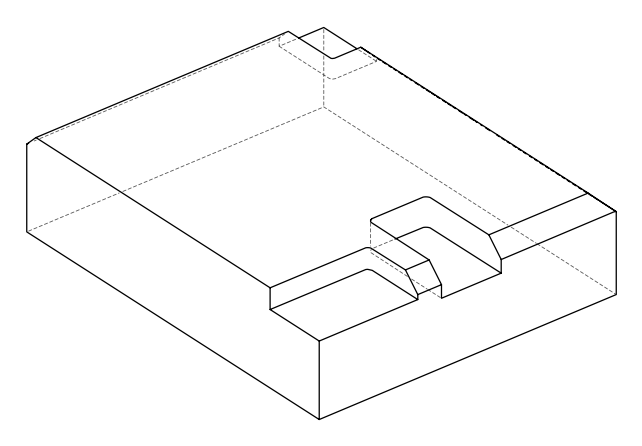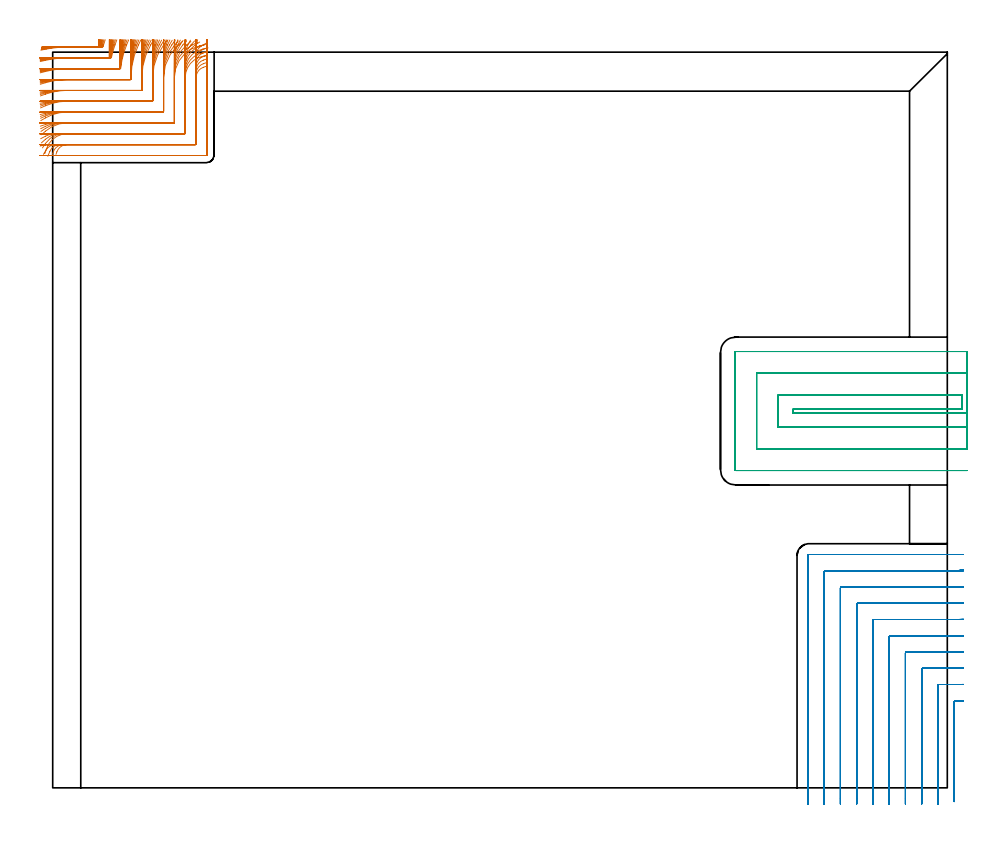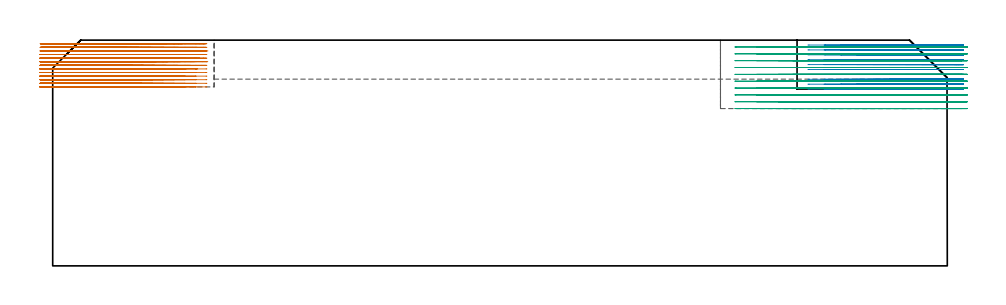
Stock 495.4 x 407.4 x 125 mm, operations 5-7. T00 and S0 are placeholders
(PLAN: 7 operations, 3 tool changes, 140.9 min)
(1 AREA_MILL | FG_CHAMFER_SURFACE | UGT0205_001 | 2.36 min | 10584 mm3)
(2 AREA_MILL_1 | FG_CHAMFER_SURFACE_1 | UGT0205_001 | 16.87 min | 42464 mm3)
(3 AREA_MILL_2 | FG_CHAMFER_SURFACE_2 | UGT0205_001 | 25.7 min | 96458 mm3)
(4 AREA_MILL_3 | FG_CHAMFER_SURFACE_3 | UGT0205_001 | 9.68 min | 33121 mm3)
(5 MILL_CORNER_NOTCH_RECTANGULAR | CORNER_NOTCH_RECTANGULAR | NXT0201_009 | Follow Part, ap 2, ae 75% | 30.74 min | 138854 mm3)
(6 MILL_CORNER_NOTCH_RECTANGULAR_1 | CORNER_NOTCH_RECTANGULAR_1 | NXT0201_011 | Follow Part, ap 3, ae 75% | 31.38 min | 302875 mm3)
(7 MILL_SLOT | SLOT_PARTIAL_RECTANGULAR | NXT0201_012 | Follow Part, ap 4, ae 75% | 24.19 min | 385244 mm3)
(TOOL UGT0205_001 | Chamfer Mill 20 x 3 x 45 deg. | D20 FL50 Z2)
(TOOL NXT0201_009 | ENDMILL 8mm [2P460-0800-NA 1630] | D8 FL26 Z6)
(TOOL NXT0201_011 | ENDMILL 12mm [2P460-1200-NA 1630] | D12 FL38 Z6)
(TOOL NXT0201_012 | ENDMILL 16mm [2P460-1600-NA 1630] | D16 FL38 Z6)
(OP 5 MILL_CORNER_NOTCH_RECTANGULAR)
G17 G21 G94 G90
T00 M6
G54
G17 G0 G90 X-6.579 Y408.487 S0 M3
G43 Z135. H1
Z123.008
G94 G1 X-3.636 Y409.067 F250.
G2 X7.968 Y410.2 R60. F500.
G1 X27.523
G3 X27.9 Y410.481 R0.4
G2 X28.182 Y411.4 R60.
G1 X29.085 Y414.261 F250.
G0 Z135.
X-6.925 Y402.192
Z123.008
G1 X-4. Y402.857
G2 X7.968 Y404.2 R54. F500.
G1 X32.182
G3 X32.568 Y404.513 R0.4
G2 X34.509 Y411.4 R54.
G1 X35.512 Y414.227 F250.
G0 Z135.
X-6.905 Y395.936
Z123.008
G1 X-4. Y396.684
G2 X7.968 Y398.2 R48. F500.
G1 X37.291
G3 X37.684 Y398.552 R0.4
G2 X40.926 Y411.4 R48.
G1 X42.055 Y414.18 F250.
G0 Z135.
X-6.876 Y389.604
Z123.008
G1 X-4. Y390.459
G2 X7.968 Y392.2 R42. F500.
G1 X43.004
G3 X43.4 Y392.596 R0.4
G1 Y393.342
G2 X47.48 Y411.4 R42.
G1 X48.77 Y414.109 F250.
G0 Z135.
X-6.829 Y383.155
Z123.008
G1 X-4. Y384.152
G2 X7.968 Y386.2 R36. F500.
G1 X49.004
G3 X49.4 Y386.596 R0.4
G1 Y393.342
G2 X54.257 Y411.4 R36.
G1 X55.762 Y413.995 F250.
G0 Z135.
X-6.751 Y376.513
Z123.008
G1 X-4. Y377.709
G2 X7.968 Y380.2 R30. F500.
G1 X55.004
G3 X55.4 Y380.596 R0.4
G1 Y393.342
G2 X61.444 Y411.4 R30.
G1 X63.25 Y413.796 F250.
G0 Z135.
X-6.6 Y369.507
Z123.008
G1 X-4. Y371.003
G2 X7.968 Y374.2 R24. F500.
G1 X61.004
G3 X61.4 Y374.596 R0.4
G1 Y393.342
G2 X69.592 Y411.4 R24.
G1 X71.849 Y413.376 F250.
G0 Z135.
X-6.241 Y361.65
Z123.008
G1 X-4. Y363.645
G2 X7.968 Y368.2 R18. F500.
G1 X67.004
G3 X67.4 Y368.596 R0.4
G1 Y393.342
G2 X81.366 Y410.884 R18.
G1 X84.289 Y411.556 F250.
G0 Z135.
X-4.358 Y351.236
Z123.008
G1 X-3.389 Y354.075
G2 X7.968 Y362.2 R12. F500.
G1 X73.003
G3 X73.4 Y362.597 R0.4
G1 Y393.342
G2 X83.4 Y405.174 R12.
G1 X84.879 Y405.424 F250.
G0 Z135.
X1.811 Y350.786
Z123.008
G1 X2.311 Y352.2
G2 X7.968 Y356.2 R6. F500.
G1 X79.003
G3 X79.4 Y356.597 R0.4
G1 Y393.342
G2 X83.4 Y398.999 R6.
G1 X84.814 Y399.499 F250.
G0 Z135.
X4.968 Y350.2
Z123.008
G1 X7.968
X85.003 F500.
G3 X85.4 Y350.597 R0.4
G1 Y393.342
Y396.342 F250.
G0 Z135.
X-6.393 Y408.988
Z121.015
G1 X-3.43 Y409.458
G2 X5.975 Y410.2 R60. F500.
G1 X26.966
G3 X27.347 Y410.494 R0.4
G2 X27.591 Y411.4 R60.
G1 X28.394 Y414.29 F250.
G0 Z135.
X-6.948 Y402.717
Z121.015
G1 X-4. Y403.271
G2 X5.975 Y404.2 R54. F500.
G1 X31.799
G3 X32.188 Y404.527 R0.4
G2 X33.845 Y411.4 R54.
G1 X34.738 Y414.264 F250.
G0 Z135.
X-6.935 Y396.529
Z121.015
G1 X-4. Y397.152
G2 X5.975 Y398.2 R48. F500.
G1 X37.115
G3 X37.509 Y398.569 R0.4
G2 X40.169 Y411.4 R48.
G1 X41.173 Y414.227 F250.
G0 Z135.
X-6.914 Y390.286
Z121.015
G1 X-4. Y390.998
G2 X5.975 Y392.2 R42. F500.
G1 X43.004
G3 X43.4 Y392.596 R0.4
G1 Y395.334
G2 X46.594 Y411.4 R42.
G1 X47.742 Y414.172 F250.
G0 Z135.
X-6.883 Y383.959
Z121.015
G1 X-4. Y384.79
G2 X5.975 Y386.2 R36. F500.
G1 X49.004
G3 X49.4 Y386.596 R0.4
G1 Y395.334
G2 X53.184 Y411.4 R36.
G1 X54.523 Y414.085 F250.
G0 Z135.
X-6.829 Y377.496
Z121.015
G1 X-4. Y378.493
G2 X5.975 Y380.2 R30. F500.
G1 X55.004
G3 X55.4 Y380.596 R0.4
G1 Y395.334
G2 X60.065 Y411.4 R30.
G1 X61.671 Y413.934 F250.
G0 Z135.
X-6.729 Y370.782
Z121.015
G1 X-4. Y372.029
G2 X5.975 Y374.2 R24. F500.
G1 X61.004
G3 X61.4 Y374.596 R0.4
G1 Y395.334
G2 X67.571 Y411.4 R24.
G1 X69.579 Y413.629 F250.
G0 Z135.
X-6.497 Y363.521
Z121.015
G1 X-4. Y365.183
G2 X5.975 Y368.2 R18. F500.
G1 X67.004
G3 X67.4 Y368.596 R0.4
G1 Y395.334
G2 X77.283 Y411.4 R18.
G1 X79.961 Y412.753 F250.
G0 Z135.
X-5.668 Y354.377
Z121.015
G1 X-4. Y356.871
G2 X5.975 Y362.2 R12. F500.
G1 X73.003
G3 X73.4 Y362.597 R0.4
G1 Y395.334
G2 X83.4 Y407.166 R12.
G1 X84.879 Y407.416 F250.
G0 Z135.
X-0.182 Y350.785
Z121.015
G1 X0.318 Y352.2
G2 X5.975 Y356.2 R6. F500.
G1 X79.003
G3 X79.4 Y356.597 R0.4
G1 Y395.334
G2 X83.4 Y400.991 R6.
G1 X84.814 Y401.491 F250.
G0 Z135.
X2.975 Y350.2
Z121.015
G1 X5.975
X85.003 F500.
G3 X85.4 Y350.597 R0.4
G1 Y395.334
Y398.334 F250.
G0 Z135.
X-6.204 Y409.405
Z119.023
G1 X-3.226 Y409.766
G2 X3.982 Y410.2 R60. F500.
G1 X26.481
G3 X26.866 Y410.507 R0.4
G2 X27.074 Y411.4 R60.
G1 X27.778 Y414.316 F250.
G0 Z135.
X-6.967 Y403.163
Z119.023
G1 X-4. Y403.607
G2 X3.982 Y404.2 R54. F500.
G1 X31.493
G3 X31.884 Y404.542 R0.4
G2 X33.266 Y411.4 R54.
G1 X34.048 Y414.296 F250.
G0 Z135.
X-6.958 Y397.033
Z119.023
G1 X-4. Y397.532
G2 X3.982 Y398.2 R48. F500.
G1 X37.021
G3 X37.417 Y398.585 R0.4
G2 X39.51 Y411.4 R48.
G1 X40.389 Y414.268 F250.
G0 Z135.
X-6.945 Y390.864
Z119.023
G1 X-4. Y391.435
G2 X3.982 Y392.2 R42. F500.
G1 X43.004
G3 X43.4 Y392.596 R0.4
G1 Y397.326
G2 X45.828 Y411.4 R42.
G1 X46.833 Y414.227 F250.
G0 Z135.
X-6.925 Y384.639
Z119.023
G1 X-4. Y385.304
G2 X3.982 Y386.2 R36. F500.
G1 X49.004
G3 X49.4 Y386.596 R0.4
G1 Y397.326
G2 X52.265 Y411.4 R36.
G1 X53.438 Y414.161 F250.
G0 Z135.
X-6.892 Y378.321
Z119.023
G1 X-4. Y379.119
G2 X3.982 Y380.2 R30. F500.
G1 X55.004
G3 X55.4 Y380.596 R0.4
G1 Y397.326
G2 X58.906 Y411.4 R30.
G1 X60.313 Y414.049 F250.
G0 Z135.
X-6.829 Y371.836
Z119.023
G1 X-4. Y372.834
G2 X3.982 Y374.2 R24. F500.
G1 X61.004
G3 X61.4 Y374.596 R0.4
G1 Y397.326
G2 X65.96 Y411.4 R24.
G1 X67.719 Y413.83 F250.
G0 Z135.
X-6.689 Y365.003
Z119.023
G1 X-4. Y366.334
G2 X3.982 Y368.2 R18. F500.
G1 X67.004
G3 X67.4 Y368.596 R0.4
G1 Y397.326
G2 X74.178 Y411.4 R18.
G1 X76.524 Y413.27 F250.
G0 Z135.
X-6.24 Y357.165
Z119.023
G1 X-4. Y359.161
G2 X3.982 Y362.2 R12. F500.
G1 X73.003
G3 X73.4 Y362.597 R0.4
G1 Y397.326
G2 X83.025 Y409.089 R12.
G1 X85.965 Y409.683 F250.
G0 Z135.
X-2.711 Y349.748
Z119.023
G1 X-1.553 Y352.516
G2 X3.982 Y356.2 R6. F500.
G1 X79.003
G3 X79.4 Y356.597 R0.4
G1 Y397.326
G2 X83.4 Y402.983 R6.
G1 X84.814 Y403.483 F250.
G0 Z135.
X0.982 Y350.2
Z119.023
G1 X3.982
X85.003 F500.
G3 X85.4 Y350.597 R0.4
G1 Y397.326
Y400.326 F250.
G0 Z135.
X-6.007 Y409.801
Z117.031
G1 X-3.015 Y410.028
G2 X1.521 Y410.2 R60. F500.
G1 X26.068
G3 X26.455 Y410.521 R0.4
G2 X26.629 Y411.4 R60.
G1 X27.233 Y414.339 F250.
G0 Z135.
X-6.984 Y403.61
Z117.031
G1 X-4. Y403.917
G2 X1.521 Y404.2 R54. F500.
G1 X31.262
G3 X31.655 Y404.557 R0.4
G2 X32.769 Y411.4 R54.
G1 X33.44 Y414.324 F250.
G0 Z135.
X-6.98 Y397.536
Z117.031
G1 X-4. Y397.881
G2 X1.521 Y398.2 R48. F500.
G1 X37.004
G3 X37.4 Y398.596 R0.4
G1 Y399.319
G2 X38.945 Y411.4 R48.
G1 X39.7 Y414.303 F250.
G0 Z135.
X-6.974 Y391.441
Z117.031
G1 X-4. Y391.836
G2 X1.521 Y392.2 R42. F500.
G1 X43.004
G3 X43.4 Y392.596 R0.4
G1 Y399.319
G2 X45.175 Y411.4 R42.
G1 X46.038 Y414.273 F250.
G0 Z135.
X-6.965 Y385.314
Z117.031
G1 X-4. Y385.774
G2 X1.521 Y386.2 R36. F500.
G1 X49.004
G3 X49.4 Y386.596 R0.4
G1 Y399.319
G2 X51.488 Y411.4 R36.
G1 X52.495 Y414.226 F250.
G0 Z135.
X-6.949 Y379.136
Z117.031
G1 X-4. Y379.688
G2 X1.521 Y380.2 R30. F500.
G1 X55.004
G3 X55.4 Y380.596 R0.4
G1 Y399.319
G2 X57.94 Y411.4 R30.
G1 X59.148 Y414.146 F250.
G0 Z135.
X-6.92 Y372.866
Z117.031
G1 X-4. Y373.556
G2 X1.521 Y374.2 R24. F500.
G1 X61.004
G3 X61.4 Y374.596 R0.4
G1 Y399.319
G2 X64.663 Y411.4 R24.
G1 X66.173 Y413.992 F250.
G0 Z135.
X-6.855 Y366.412
Z117.031
G1 X-4. Y367.332
G2 X1.521 Y368.2 R18. F500.
G1 X67.004
G3 X67.4 Y368.596 R0.4
G1 Y399.319
G2 X72.057 Y411.4 R18.
G1 X74.07 Y413.624 F250.
G0 Z135.
X-6.664 Y359.474
Z117.031
G1 X-4. Y360.855
G2 X1.521 Y362.2 R12. F500.
G1 X73.003
G3 X73.4 Y362.597 R0.4
G1 Y399.319
G2 X81.638 Y410.714 R12.
G1 X84.487 Y411.654 F250.
G0 Z135.
X-5.16 Y350.802
Z117.031
G1 X-3.583 Y353.354
G2 X1.521 Y356.2 R6. F500.
G1 X79.003
G3 X79.4 Y356.597 R0.4
G1 Y399.319
G2 X83.4 Y404.975 R6.
G1 X84.814 Y405.475 F250.
G0 Z135.
X-1.479 Y350.2
Z117.031
G1 X1.521
X85.003 F500.
G3 X85.4 Y350.597 R0.4
G1 Y399.319
Y402.319 F250.
G0 Z135.
X-5.857 Y410.194
Z115.038
G1 X-2.857 Y410.2
X-2.74 F500.
X25.723
G3 X26.113 Y410.534 R0.4
G2 X26.254 Y411.4 R60.
G1 X26.759 Y414.357 F250.
G0 Z135.
X-6.999 Y404.115
Z115.038
G1 X-4. Y404.185
G2 X-2.74 Y404.2 R54. F500.
G1 X31.104
G3 X31.499 Y404.571 R0.4
G2 X32.351 Y411.4 R54.
G1 X32.911 Y414.347 F250.
G0 Z135.
X-6.999 Y398.105
Z115.038
G1 X-4. Y398.183
G2 X-2.74 Y398.2 R48. F500.
G1 X37.004
G3 X37.4 Y398.596 R0.4
G1 Y401.311
G2 X38.472 Y411.4 R48.
G1 X39.103 Y414.333 F250.
G0 Z135.
X-6.999 Y392.091
Z115.038
G1 X-4. Y392.181
G2 X-2.74 Y392.2 R42. F500.
G1 X43.004
G3 X43.4 Y392.596 R0.4
G1 Y401.311
G2 X44.63 Y411.4 R42.
G1 X45.35 Y414.312 F250.
G0 Z135.
X-6.998 Y386.073
Z115.038
G1 X-4. Y386.178
G2 X-2.74 Y386.2 R36. F500.
G1 X49.004
G3 X49.4 Y386.596 R0.4
G1 Y401.311
G2 X50.843 Y411.4 R36.
G1 X51.683 Y414.28 F250.
G0 Z135.
X-6.997 Y380.048
Z115.038
G1 X-4. Y380.174
G2 X-2.74 Y380.2 R30. F500.
G1 X55.004
G3 X55.4 Y380.596 R0.4
G1 Y401.311
G2 X57.147 Y411.4 R30.
G1 X58.156 Y414.225 F250.
G0 Z135.
X-6.996 Y374.009
Z115.038
G1 X-4. Y374.167
G2 X-2.74 Y374.2 R24. F500.
G1 X61.004
G3 X61.4 Y374.596 R0.4
G1 Y401.311
G2 X63.624 Y411.4 R24.
G1 X64.885 Y414.122 F250.
G0 Z135.
X-6.993 Y367.946
Z115.038
G1 X-4. Y368.156
G2 X-2.74 Y368.2 R18. F500.
G1 X67.004
G3 X67.4 Y368.596 R0.4
G1 Y401.311
G2 X70.493 Y411.4 R18.
G1 X72.175 Y413.884 F250.
G0 Z135.
X-6.983 Y361.819
Z115.038
G1 X-4. Y362.134
G2 X-2.74 Y362.2 R12. F500.
G1 X73.003
G3 X73.4 Y362.597 R0.4
G1 Y401.311
G2 X78.903 Y411.4 R12.
G1 X81.426 Y413.024 F250.
G0 Z135.
X-6.933 Y355.436
Z115.038
G1 X-4. Y356.066
G2 X-2.74 Y356.2 R6. F500.
G1 X79.003
G3 X79.4 Y356.597 R0.4
G1 Y401.311
G2 X83.399 Y406.967 R6.
G1 X84.813 Y407.468 F250.
G0 Z135.
X-5.74 Y350.2
Z115.038
G1 X-2.74
X85.003 F500.
G3 X85.4 Y350.597 R0.4
G1 Y401.311
Y404.311 F250.
G0 Z135.
X-5.857 Y410.2
Z113.046
G1 X-2.857
X25.447 F500.
G3 X25.839 Y410.547 R0.4
G2 X25.949 Y411.4 R60.
G1 X26.354 Y414.373 F250.
G0 Z135.
X-7. Y404.195
Z113.046
G1 X-4. Y404.2
X-3.914 F500.
X31.02
G3 X31.415 Y404.586 R0.4
G2 X32.01 Y411.4 R54.
G1 X32.46 Y414.366 F250.
G0 Z135.
X-7. Y398.195
Z113.046
G1 X-4. Y398.2
X-3.914 F500.
X37.004
G3 X37.4 Y398.596 R0.4
G1 Y403.304
G2 X38.088 Y411.4 R48.
G1 X38.594 Y414.357 F250.
G0 Z135.
X-7. Y392.194
Z113.046
G1 X-4. Y392.2
X-3.914 F500.
X43.004
G3 X43.4 Y392.596 R0.4
G1 Y403.304
G2 X44.188 Y411.4 R42.
G1 X44.766 Y414.344 F250.
G0 Z135.
X-7. Y386.193
Z113.046
G1 X-4. Y386.2
X-3.914 F500.
X49.004
G3 X49.4 Y386.596 R0.4
G1 Y403.304
G2 X50.322 Y411.4 R36.
G1 X50.997 Y414.323 F250.
G0 Z135.
X-7. Y380.191
Z113.046
G1 X-4. Y380.2
X-3.914 F500.
X55.004
G3 X55.4 Y380.596 R0.4
G1 Y403.304
G2 X56.513 Y411.4 R30.
G1 X57.323 Y414.289 F250.
G0 Z135.
X-7. Y374.189
Z113.046
G1 X-4. Y374.2
X-3.914 F500.
X61.004
G3 X61.4 Y374.596 R0.4
G1 Y403.304
G2 X62.807 Y411.4 R24.
G1 X63.819 Y414.224 F250.
G0 Z135.
X-7. Y368.185
Z113.046
G1 X-4. Y368.2
X-3.914 F500.
X67.004
G3 X67.4 Y368.596 R0.4
G1 Y403.304
G2 X69.324 Y411.4 R18.
G1 X70.673 Y414.079 F250.
G0 Z135.
X-7. Y362.178
Z113.046
G1 X-4. Y362.2
X-3.914 F500.
X73.003
G3 X73.4 Y362.597 R0.4
G1 Y403.304
G2 X76.543 Y411.4 R12.
G1 X78.567 Y413.614 F250.
G0 Z135.
X-7. Y356.156
Z113.046
G1 X-4. Y356.199
X-3.914 Y356.2 F500.
X79.003
G3 X79.4 Y356.597 R0.4
G1 Y403.304
G2 X83.123 Y408.855 R6.
G1 X85.898 Y409.993 F250.
G0 Z135.
X-6.914 Y350.2
Z113.046
G1 X-3.914
X85.003 F500.
G3 X85.4 Y350.597 R0.4
G1 Y403.304
Y406.304 F250.
G0 Z135.
X-5.857 Y410.2
Z111.054
G1 X-2.857
X25.206 F500.
G3 X25.6 Y410.563 R0.4
G2 X25.674 Y411.4 R60.
G1 X25.961 Y414.386 F250.
G0 Z135.
X-7. Y404.2
Z111.054
G1 X-4.
X31.005 F500.
G3 X31.4 Y404.595 R0.4
G1 Y405.67
G2 X31.705 Y411.4 R54.
G1 X32.023 Y414.383 F250.
G0 Z135.
X-7. Y398.2
Z111.054
G1 X-4.
X37.004 F500.
G3 X37.4 Y398.596 R0.4
G1 Y405.67
G2 X37.743 Y411.4 R48.
G1 X38.101 Y414.379 F250.
G0 Z135.
X-7. Y392.2
Z111.054
G1 X-4.
X43.004 F500.
G3 X43.4 Y392.596 R0.4
G1 Y405.67
G2 X43.793 Y411.4 R42.
G1 X44.202 Y414.372 F250.
G0 Z135.
X-7. Y386.2
Z111.054
G1 X-4.
X49.004 F500.
G3 X49.4 Y386.596 R0.4
G1 Y405.67
G2 X49.859 Y411.4 R36.
G1 X50.337 Y414.362 F250.
G0 Z135.
X-7. Y380.2
Z111.054
G1 X-4.
X55.004 F500.
G3 X55.4 Y380.596 R0.4
G1 Y405.67
G2 X55.952 Y411.4 R30.
G1 X56.525 Y414.345 F250.
G0 Z135.
X-7. Y374.2
Z111.054
G1 X-4.
X61.004 F500.
G3 X61.4 Y374.596 R0.4
G1 Y405.67
G2 X62.094 Y411.4 R24.
G1 X62.81 Y414.313 F250.
G0 Z135.
X-7. Y368.2
Z111.054
G1 X-4.
X67.004 F500.
G3 X67.4 Y368.596 R0.4
G1 Y405.67
G2 X68.337 Y411.4 R18.
G1 X69.292 Y414.244 F250.
G0 Z135.
X-7. Y362.2
Z111.054
G1 X-4.
X73.003 F500.
G3 X73.4 Y362.597 R0.4
G1 Y405.67
G2 X74.857 Y411.4 R12.
G1 X76.289 Y414.036 F250.
G0 Z135.
X-7. Y356.2
Z111.054
G1 X-4.
X79.003 F500.
G3 X79.4 Y356.597 R0.4
G1 Y405.67
G2 X82.369 Y410.848 R6.
G1 X84.958 Y412.363 F250.
G0 Z135.
X-7. Y350.2
Z111.054
G1 X-4.
X85.003 F500.
G3 X85.4 Y350.597 R0.4
G1 Y405.67
Y408.67 F250.
G0 Z135.
X-5.857 Y410.2
Z109.062
G1 X-2.857
X25.008 F500.
G3 X25.403 Y410.591 R0.4
G2 X25.416 Y411.4 R60.
G1 X25.487 Y414.399 F250.
G0 Z135.
X-7. Y404.2
Z109.062
G1 X-4.
X31.005 F500.
G3 X31.4 Y404.595 R0.4
G1 Y409.994
G2 X31.418 Y411.4 R54.
G1 X31.496 Y414.399 F250.
G0 Z135.
X-7. Y398.2
Z109.062
G1 X-4.
X37.004 F500.
G3 X37.4 Y398.596 R0.4
G1 Y409.994
G2 X37.421 Y411.4 R48.
G1 X37.509 Y414.399 F250.
G0 Z135.
X-7. Y392.2
Z109.062
G1 X-4.
X43.004 F500.
G3 X43.4 Y392.596 R0.4
G1 Y409.994
G2 X43.424 Y411.4 R42.
G1 X43.524 Y414.398 F250.
G0 Z135.
X-7. Y386.2
Z109.062
G1 X-4.
X49.004 F500.
G3 X49.4 Y386.596 R0.4
G1 Y409.994
G2 X49.427 Y411.4 R36.
G1 X49.545 Y414.398 F250.
G0 Z135.
X-7. Y380.2
Z109.062
G1 X-4.
X55.004 F500.
G3 X55.4 Y380.596 R0.4
G1 Y409.994
G2 X55.433 Y411.4 R30.
G1 X55.574 Y414.397 F250.
G0 Z135.
X-7. Y374.2
Z109.062
G1 X-4.
X61.004 F500.
G3 X61.4 Y374.596 R0.4
G1 Y409.994
G2 X61.441 Y411.4 R24.
G1 X61.617 Y414.395 F250.
G0 Z135.
X-7. Y368.2
Z109.062
G1 X-4.
X67.004 F500.
G3 X67.4 Y368.596 R0.4
G1 Y409.994
G2 X67.455 Y411.4 R18.
G1 X67.689 Y414.391 F250.
G0 Z135.
X-7. Y362.2
Z109.062
G1 X-4.
X73.003 F500.
G3 X73.4 Y362.597 R0.4
G1 Y409.994
G2 X73.483 Y411.4 R12.
G1 X73.834 Y414.379 F250.
G0 Z135.
X-7. Y356.2
Z109.062
G1 X-4.
X79.003 F500.
G3 X79.4 Y356.597 R0.4
G1 Y409.994
G2 X79.567 Y411.4 R6.
G1 X80.27 Y414.316 F250.
G0 Z135.
X-7. Y350.2
Z109.062
G1 X-4.
X85.003 F500.
G3 X85.4 Y350.597 R0.4
G1 Y409.994
Y412.994 F250.
G0 Z135.
X-5.857 Y410.2
Z107.069
G1 X-2.857
X25.005 F500.
G3 X25.4 Y410.595 R0.4
G1 Y411.269
Y411.4
X25.407 Y414.4 F250.
G0 Z135.
X-7. Y404.2
Z107.069
G1 X-4.
X31.005 F500.
G3 X31.4 Y404.595 R0.4
G1 Y411.269
Y411.4
X31.407 Y414.4 F250.
G0 Z135.
X-7. Y398.2
Z107.069
G1 X-4.
X37.004 F500.
G3 X37.4 Y398.596 R0.4
G1 Y411.269
Y411.4
X37.408 Y414.4 F250.
G0 Z135.
X-7. Y392.2
Z107.069
G1 X-4.
X43.004 F500.
G3 X43.4 Y392.596 R0.4
G1 Y411.269
Y411.4
X43.41 Y414.4 F250.
G0 Z135.
X-7. Y386.2
Z107.069
G1 X-4.
X49.004 F500.
G3 X49.4 Y386.596 R0.4
G1 Y411.269
Y411.4
X49.411 Y414.4 F250.
G0 Z135.
X-7. Y380.2
Z107.069
G1 X-4.
X55.004 F500.
G3 X55.4 Y380.596 R0.4
G1 Y411.269
Y411.4
X55.413 Y414.4 F250.
G0 Z135.
X-7. Y374.2
Z107.069
G1 X-4.
X61.004 F500.
G3 X61.4 Y374.596 R0.4
G1 Y411.269
Y411.4
X61.417 Y414.4 F250.
G0 Z135.
X-7. Y368.2
Z107.069
G1 X-4.
X67.004 F500.
G3 X67.4 Y368.596 R0.4
G1 Y411.269
Y411.4
X67.422 Y414.4 F250.
G0 Z135.
X-7. Y362.2
Z107.069
G1 X-4.
X73.003 F500.
G3 X73.4 Y362.597 R0.4
G1 Y411.269
X73.401 Y411.4
X73.434 Y414.4 F250.
G0 Z135.
X-7. Y356.2
Z107.069
G1 X-4.
X79.003 F500.
G3 X79.4 Y356.597 R0.4
G1 Y411.269
X79.401 Y411.4
X79.467 Y414.399 F250.
G0 Z135.
X-7. Y350.2
Z107.069
G1 X-4.
X85.003 F500.
G3 X85.4 Y350.597 R0.4
G1 Y411.269
Y414.269 F250.
G0 Z135.
X-5.857 Y410.2
Z105.077
G1 X-2.857
X25.005 F500.
G3 X25.4 Y410.595 R0.4
G1 Y411.4
Y414.4 F250.
G0 Z135.
X-7. Y404.2
Z105.077
G1 X-4.
X31.005 F500.
G3 X31.4 Y404.595 R0.4
G1 Y411.4
Y414.4 F250.
G0 Z135.
X-7. Y398.2
Z105.077
G1 X-4.
X37.004 F500.
G3 X37.4 Y398.596 R0.4
G1 Y411.4
Y414.4 F250.
G0 Z135.
X-7. Y392.2
Z105.077
G1 X-4.
X43.004 F500.
G3 X43.4 Y392.596 R0.4
G1 Y411.4
Y414.4 F250.
G0 Z135.
X-7. Y386.2
Z105.077
G1 X-4.
X49.004 F500.
G3 X49.4 Y386.596 R0.4
G1 Y411.4
Y414.4 F250.
G0 Z135.
X-7. Y380.2
Z105.077
G1 X-4.
X55.004 F500.
G3 X55.4 Y380.596 R0.4
G1 Y411.4
Y414.4 F250.
G0 Z135.
X-7. Y374.2
Z105.077
G1 X-4.
X61.004 F500.
G3 X61.4 Y374.596 R0.4
G1 Y411.4
Y414.4 F250.
G0 Z135.
X-7. Y368.2
Z105.077
G1 X-4.
X67.004 F500.
G3 X67.4 Y368.596 R0.4
G1 Y411.4
Y414.4 F250.
G0 Z135.
X-7. Y362.2
Z105.077
G1 X-4.
X73.003 F500.
G3 X73.4 Y362.597 R0.4
G1 Y411.4
Y414.4 F250.
G0 Z135.
X-7. Y356.2
Z105.077
G1 X-4.
X79.003 F500.
G3 X79.4 Y356.597 R0.4
G1 Y411.4
Y414.4 F250.
G0 Z135.
X-7. Y350.2
Z105.077
G1 X-4.
X85.003 F500.
G3 X85.4 Y350.597 R0.4
G1 Y411.4
Y414.4 F250.
G0 Z135.
X-5.857 Y410.2
Z103.085
G1 X-2.857
X25.005 F500.
G3 X25.4 Y410.595 R0.4
G1 Y411.4
Y414.4 F250.
G0 Z135.
X-7. Y404.2
Z103.085
G1 X-4.
X31.005 F500.
G3 X31.4 Y404.595 R0.4
G1 Y411.4
Y414.4 F250.
G0 Z135.
X-7. Y398.2
Z103.085
G1 X-4.
X37.004 F500.
G3 X37.4 Y398.596 R0.4
G1 Y411.4
Y414.4 F250.
G0 Z135.
X-7. Y392.2
Z103.085
G1 X-4.
X43.004 F500.
G3 X43.4 Y392.596 R0.4
G1 Y411.4
Y414.4 F250.
G0 Z135.
X-7. Y386.2
Z103.085
G1 X-4.
X49.004 F500.
G3 X49.4 Y386.596 R0.4
G1 Y411.4
Y414.4 F250.
G0 Z135.
X-7. Y380.2
Z103.085
G1 X-4.
X55.004 F500.
G3 X55.4 Y380.596 R0.4
G1 Y411.4
Y414.4 F250.
G0 Z135.
X-7. Y374.2
Z103.085
G1 X-4.
X61.004 F500.
G3 X61.4 Y374.596 R0.4
G1 Y411.4
Y414.4 F250.
G0 Z135.
X-7. Y368.2
Z103.085
G1 X-4.
X67.004 F500.
G3 X67.4 Y368.596 R0.4
G1 Y411.4
Y414.4 F250.
G0 Z135.
X-7. Y362.2
Z103.085
G1 X-4.
X73.003 F500.
G3 X73.4 Y362.597 R0.4
G1 Y411.4
Y414.4 F250.
G0 Z135.
X-7. Y356.2
Z103.085
G1 X-4.
X79.003 F500.
G3 X79.4 Y356.597 R0.4
G1 Y411.4
Y414.4 F250.
G0 Z135.
X-7. Y350.2
Z103.085
G1 X-4.
X85.003 F500.
G3 X85.4 Y350.597 R0.4
G1 Y411.4
Y414.4 F250.
G0 Z135.
X-5.857 Y410.2
Z101.092
G1 X-2.857
X25.005 F500.
G3 X25.4 Y410.595 R0.4
G1 Y411.4
Y414.4 F250.
G0 Z135.
X-7. Y404.2
Z101.092
G1 X-4.
X31.005 F500.
G3 X31.4 Y404.595 R0.4
G1 Y411.4
Y414.4 F250.
G0 Z135.
X-7. Y398.2
Z101.092
G1 X-4.
X37.004 F500.
G3 X37.4 Y398.596 R0.4
G1 Y411.4
Y414.4 F250.
G0 Z135.
X-7. Y392.2
Z101.092
G1 X-4.
X43.004 F500.
G3 X43.4 Y392.596 R0.4
G1 Y411.4
Y414.4 F250.
G0 Z135.
X-7. Y386.2
Z101.092
G1 X-4.
X49.004 F500.
G3 X49.4 Y386.596 R0.4
G1 Y411.4
Y414.4 F250.
G0 Z135.
X-7. Y380.2
Z101.092
G1 X-4.
X55.004 F500.
G3 X55.4 Y380.596 R0.4
G1 Y411.4
Y414.4 F250.
G0 Z135.
X-7. Y374.2
Z101.092
G1 X-4.
X61.004 F500.
G3 X61.4 Y374.596 R0.4
G1 Y411.4
Y414.4 F250.
G0 Z135.
X-7. Y368.2
Z101.092
G1 X-4.
X67.004 F500.
G3 X67.4 Y368.596 R0.4
G1 Y411.4
Y414.4 F250.
G0 Z135.
X-7. Y362.2
Z101.092
G1 X-4.
X73.003 F500.
G3 X73.4 Y362.597 R0.4
G1 Y411.4
Y414.4 F250.
G0 Z135.
X-7. Y356.2
Z101.092
G1 X-4.
X79.003 F500.
G3 X79.4 Y356.597 R0.4
G1 Y411.4
Y414.4 F250.
G0 Z135.
X-7. Y350.2
Z101.092
G1 X-4.
X85.003 F500.
G3 X85.4 Y350.597 R0.4
G1 Y411.4
Y414.4 F250.
G0 Z135.
X-5.857 Y410.2
Z99.1
G1 X-2.857
X25.005 F500.
G3 X25.4 Y410.595 R0.4
G1 Y411.4
Y414.4 F250.
G0 Z135.
X-7. Y404.2
Z99.1
G1 X-4.
X31.005 F500.
G3 X31.4 Y404.595 R0.4
G1 Y411.4
Y414.4 F250.
G0 Z135.
X-7. Y398.2
Z99.1
G1 X-4.
X37.004 F500.
G3 X37.4 Y398.596 R0.4
G1 Y411.4
Y414.4 F250.
G0 Z135.
X-7. Y392.2
Z99.1
G1 X-4.
X43.004 F500.
G3 X43.4 Y392.596 R0.4
G1 Y411.4
Y414.4 F250.
G0 Z135.
X-7. Y386.2
Z99.1
G1 X-4.
X49.004 F500.
G3 X49.4 Y386.596 R0.4
G1 Y411.4
Y414.4 F250.
G0 Z135.
X-7. Y380.2
Z99.1
G1 X-4.
X55.004 F500.
G3 X55.4 Y380.596 R0.4
G1 Y411.4
Y414.4 F250.
G0 Z135.
X-7. Y374.2
Z99.1
G1 X-4.
X61.004 F500.
G3 X61.4 Y374.596 R0.4
G1 Y411.4
Y414.4 F250.
G0 Z135.
X-7. Y368.2
Z99.1
G1 X-4.
X67.004 F500.
G3 X67.4 Y368.596 R0.4
G1 Y411.4
Y414.4 F250.
G0 Z135.
X-7. Y362.2
Z99.1
G1 X-4.
X73.003 F500.
G3 X73.4 Y362.597 R0.4
G1 Y411.4
Y414.4 F250.
G0 Z135.
X-7. Y356.2
Z99.1
G1 X-4.
X79.003 F500.
G3 X79.4 Y356.597 R0.4
G1 Y411.4
Y414.4 F250.
G0 Z135.
X-7. Y350.2
Z99.1
G1 X-4.
X85.003 F500.
G3 X85.4 Y350.597 R0.4
G1 Y411.4
Y414.4 F250.
G0 Z135.
M5
M2
(OP 6 MILL_CORNER_NOTCH_RECTANGULAR_1)
G17 G21 G94 G90
T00 M6
G54
G17 G0 G90 X504.399 Y48.271 S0 M3
G43 Z135. H1
Z122.29
G94 G1 X501.4 Y48.214 F250.
G2 X499.873 Y48.2 R81. F500.
G1 X499.794
G3 X499.2 Y47.606 R0.6
G1 Y-4.643
Y-7.643 F250.
G0 Z135.
X504.399 Y57.28
Z122.29
G1 X501.4 Y57.216
G2 X499.873 Y57.2 R72. F500.
G1 X490.794
G3 X490.2 Y56.606 R0.6
G1 Y-6.
Y-9. F250.
G0 Z135.
X504.399 Y66.291
Z122.29
G1 X501.4 Y66.219
G2 X499.873 Y66.2 R63. F500.
G1 X481.794
G3 X481.2 Y65.606 R0.6
G1 Y-6.
Y-9. F250.
G0 Z135.
X504.399 Y75.306
Z122.29
G1 X501.4 Y75.222
G2 X499.873 Y75.2 R54. F500.
G1 X472.795
G3 X472.2 Y74.605 R0.6
G1 Y-6.
Y-9. F250.
G0 Z135.
X504.398 Y84.328
Z122.29
G1 X501.4 Y84.226
G2 X499.873 Y84.2 R45. F500.
G1 X463.795
G3 X463.2 Y83.605 R0.6
G1 Y-6.
Y-9. F250.
G0 Z135.
X504.397 Y93.36
Z122.29
G1 X501.4 Y93.232
G2 X499.873 Y93.2 R36. F500.
G1 X454.795
G3 X454.2 Y92.605 R0.6
G1 Y-6.
Y-9. F250.
G0 Z135.
X504.395 Y102.413
Z122.29
G1 X501.4 Y102.243
G2 X499.873 Y102.2 R27. F500.
G1 X445.795
G3 X445.2 Y101.605 R0.6
G1 Y-6.
Y-9. F250.
G0 Z135.
X504.389 Y111.519
Z122.29
G1 X501.4 Y111.265
G2 X499.873 Y111.2 R18. F500.
G1 X436.796
G3 X436.2 Y110.604 R0.6
G1 Y-6.
Y-9. F250.
G0 Z135.
X504.357 Y120.839
Z122.29
G1 X501.4 Y120.33
G2 X499.873 Y120.2 R9. F500.
G1 X427.796
G3 X427.2 Y119.604 R0.6
G1 Y-6.
Y-9. F250.
G0 Z135.
X502.873 Y129.2
Z122.29
G1 X499.873
X418.796 F500.
G3 X418.2 Y128.604 R0.6
G1 Y-6.
Y-9. F250.
G0 Z135.
X504.399 Y48.271
Z119.58
G1 X501.4 Y48.214
G2 X499.873 Y48.2 R81. F500.
G1 X499.794
G3 X499.2 Y47.606 R0.6
G1 Y-4.643
Y-7.643 F250.
G0 Z135.
X504.399 Y57.28
Z119.58
G1 X501.4 Y57.216
G2 X499.873 Y57.2 R72. F500.
G1 X490.794
G3 X490.2 Y56.606 R0.6
G1 Y-6.
Y-9. F250.
G0 Z135.
X504.399 Y66.291
Z119.58
G1 X501.4 Y66.219
G2 X499.873 Y66.2 R63. F500.
G1 X481.794
G3 X481.2 Y65.606 R0.6
G1 Y-6.
Y-9. F250.
G0 Z135.
X504.399 Y75.306
Z119.58
G1 X501.4 Y75.222
G2 X499.873 Y75.2 R54. F500.
G1 X472.795
G3 X472.2 Y74.605 R0.6
G1 Y-6.
Y-9. F250.
G0 Z135.
X504.398 Y84.328
Z119.58
G1 X501.4 Y84.226
G2 X499.873 Y84.2 R45. F500.
G1 X463.795
G3 X463.2 Y83.605 R0.6
G1 Y-6.
Y-9. F250.
G0 Z135.
X504.397 Y93.36
Z119.58
G1 X501.4 Y93.232
G2 X499.873 Y93.2 R36. F500.
G1 X454.795
G3 X454.2 Y92.605 R0.6
G1 Y-6.
Y-9. F250.
G0 Z135.
X504.395 Y102.413
Z119.58
G1 X501.4 Y102.243
G2 X499.873 Y102.2 R27. F500.
G1 X445.795
G3 X445.2 Y101.605 R0.6
G1 Y-6.
Y-9. F250.
G0 Z135.
X504.389 Y111.519
Z119.58
G1 X501.4 Y111.265
G2 X499.873 Y111.2 R18. F500.
G1 X436.796
G3 X436.2 Y110.604 R0.6
G1 Y-6.
Y-9. F250.
G0 Z135.
X504.357 Y120.839
Z119.58
G1 X501.4 Y120.33
G2 X499.873 Y120.2 R9. F500.
G1 X427.796
G3 X427.2 Y119.604 R0.6
G1 Y-6.
Y-9. F250.
G0 Z135.
X502.873 Y129.2
Z119.58
G1 X499.873
X418.796 F500.
G3 X418.2 Y128.604 R0.6
G1 Y-6.
Y-9. F250.
G0 Z135.
X504.399 Y48.271
Z116.87
G1 X501.4 Y48.214
G2 X499.873 Y48.2 R81. F500.
G1 X499.794
G3 X499.2 Y47.606 R0.6
G1 Y-4.643
Y-7.643 F250.
G0 Z135.
X504.399 Y57.28
Z116.87
G1 X501.4 Y57.216
G2 X499.873 Y57.2 R72. F500.
G1 X490.794
G3 X490.2 Y56.606 R0.6
G1 Y-6.
Y-9. F250.
G0 Z135.
X504.399 Y66.291
Z116.87
G1 X501.4 Y66.219
G2 X499.873 Y66.2 R63. F500.
G1 X481.794
G3 X481.2 Y65.606 R0.6
G1 Y-6.
Y-9. F250.
G0 Z135.
X504.399 Y75.306
Z116.87
G1 X501.4 Y75.222
G2 X499.873 Y75.2 R54. F500.
G1 X472.795
G3 X472.2 Y74.605 R0.6
G1 Y-6.
Y-9. F250.
G0 Z135.
X504.398 Y84.328
Z116.87
G1 X501.4 Y84.226
G2 X499.873 Y84.2 R45. F500.
G1 X463.795
G3 X463.2 Y83.605 R0.6
G1 Y-6.
Y-9. F250.
G0 Z135.
X504.397 Y93.36
Z116.87
G1 X501.4 Y93.232
G2 X499.873 Y93.2 R36. F500.
G1 X454.795
G3 X454.2 Y92.605 R0.6
G1 Y-6.
Y-9. F250.
G0 Z135.
X504.395 Y102.413
Z116.87
G1 X501.4 Y102.243
G2 X499.873 Y102.2 R27. F500.
G1 X445.795
G3 X445.2 Y101.605 R0.6
G1 Y-6.
Y-9. F250.
G0 Z135.
X504.389 Y111.519
Z116.87
G1 X501.4 Y111.265
G2 X499.873 Y111.2 R18. F500.
G1 X436.796
G3 X436.2 Y110.604 R0.6
G1 Y-6.
Y-9. F250.
G0 Z135.
X504.357 Y120.839
Z116.87
G1 X501.4 Y120.33
G2 X499.873 Y120.2 R9. F500.
G1 X427.796
G3 X427.2 Y119.604 R0.6
G1 Y-6.
Y-9. F250.
G0 Z135.
X502.873 Y129.2
Z116.87
G1 X499.873
X418.796 F500.
G3 X418.2 Y128.604 R0.6
G1 Y-6.
Y-9. F250.
G0 Z135.
X504.399 Y48.271
Z114.16
G1 X501.4 Y48.214
G2 X499.873 Y48.2 R81. F500.
G1 X499.794
G3 X499.2 Y47.606 R0.6
G1 Y-4.643
Y-7.643 F250.
G0 Z135.
X504.399 Y57.28
Z114.16
G1 X501.4 Y57.216
G2 X499.873 Y57.2 R72. F500.
G1 X490.794
G3 X490.2 Y56.606 R0.6
G1 Y-6.
Y-9. F250.
G0 Z135.
X504.399 Y66.291
Z114.16
G1 X501.4 Y66.219
G2 X499.873 Y66.2 R63. F500.
G1 X481.794
G3 X481.2 Y65.606 R0.6
G1 Y-6.
Y-9. F250.
G0 Z135.
X504.399 Y75.306
Z114.16
G1 X501.4 Y75.222
G2 X499.873 Y75.2 R54. F500.
G1 X472.795
G3 X472.2 Y74.605 R0.6
G1 Y-6.
Y-9. F250.
G0 Z135.
X504.398 Y84.328
Z114.16
G1 X501.4 Y84.226
G2 X499.873 Y84.2 R45. F500.
G1 X463.795
G3 X463.2 Y83.605 R0.6
G1 Y-6.
Y-9. F250.
G0 Z135.
X504.397 Y93.36
Z114.16
G1 X501.4 Y93.232
G2 X499.873 Y93.2 R36. F500.
G1 X454.795
G3 X454.2 Y92.605 R0.6
G1 Y-6.
Y-9. F250.
G0 Z135.
X504.395 Y102.413
Z114.16
G1 X501.4 Y102.243
G2 X499.873 Y102.2 R27. F500.
G1 X445.795
G3 X445.2 Y101.605 R0.6
G1 Y-6.
Y-9. F250.
G0 Z135.
X504.389 Y111.519
Z114.16
G1 X501.4 Y111.265
G2 X499.873 Y111.2 R18. F500.
G1 X436.796
G3 X436.2 Y110.604 R0.6
G1 Y-6.
Y-9. F250.
G0 Z135.
X504.357 Y120.839
Z114.16
G1 X501.4 Y120.33
G2 X499.873 Y120.2 R9. F500.
G1 X427.796
G3 X427.2 Y119.604 R0.6
G1 Y-6.
Y-9. F250.
G0 Z135.
X502.873 Y129.2
Z114.16
G1 X499.873
X418.796 F500.
G3 X418.2 Y128.604 R0.6
G1 Y-6.
Y-9. F250.
G0 Z135.
X504.4 Y48.227
Z111.45
G1 X501.4 Y48.203
G2 X500.739 Y48.2 R81. F500.
G1 X499.794
G3 X499.2 Y47.606 R0.6
G1 Y-4.643
Y-7.643 F250.
G0 Z135.
X504.4 Y57.231
Z111.45
G1 X501.4 Y57.203
G2 X500.739 Y57.2 R72. F500.
G1 X490.794
G3 X490.2 Y56.606 R0.6
G1 Y-6.
Y-9. F250.
G0 Z135.
X504.4 Y66.235
Z111.45
G1 X501.4 Y66.203
G2 X500.739 Y66.2 R63. F500.
G1 X481.794
G3 X481.2 Y65.606 R0.6
G1 Y-6.
Y-9. F250.
G0 Z135.
X504.4 Y75.241
Z111.45
G1 X501.4 Y75.204
G2 X500.739 Y75.2 R54. F500.
G1 X472.795
G3 X472.2 Y74.605 R0.6
G1 Y-6.
Y-9. F250.
G0 Z135.
X504.4 Y84.249
Z111.45
G1 X501.4 Y84.205
G2 X500.739 Y84.2 R45. F500.
G1 X463.795
G3 X463.2 Y83.605 R0.6
G1 Y-6.
Y-9. F250.
G0 Z135.
X504.4 Y93.261
Z111.45
G1 X501.4 Y93.206
G2 X500.739 Y93.2 R36. F500.
G1 X454.795
G3 X454.2 Y92.605 R0.6
G1 Y-6.
Y-9. F250.
G0 Z135.
X504.399 Y102.282
Z111.45
G1 X501.4 Y102.208
G2 X500.739 Y102.2 R27. F500.
G1 X445.795
G3 X445.2 Y101.605 R0.6
G1 Y-6.
Y-9. F250.
G0 Z135.
X504.398 Y111.322
Z111.45
G1 X501.4 Y111.212
G2 X500.739 Y111.2 R18. F500.
G1 X436.796
G3 X436.2 Y110.604 R0.6
G1 Y-6.
Y-9. F250.
G0 Z135.
X504.392 Y120.445
Z111.45
G1 X501.4 Y120.224
G2 X500.739 Y120.2 R9. F500.
G1 X427.796
G3 X427.2 Y119.604 R0.6
G1 Y-6.
Y-9. F250.
G0 Z135.
X503.739 Y129.2
Z111.45
G1 X500.739
X418.796 F500.
G3 X418.2 Y128.604 R0.6
G1 Y-6.
Y-9. F250.
G0 Z135.
X504.4 Y48.2
Z108.74
G1 X501.4
X499.794 F500.
G3 X499.2 Y47.606 R0.6
G1 Y-4.643
Y-7.643 F250.
G0 Z135.
X504.4 Y57.2
Z108.74
G1 X501.4
X490.794 F500.
G3 X490.2 Y56.606 R0.6
G1 Y-6.
Y-9. F250.
G0 Z135.
X504.4 Y66.2
Z108.74
G1 X501.4
X481.794 F500.
G3 X481.2 Y65.606 R0.6
G1 Y-6.
Y-9. F250.
G0 Z135.
X504.4 Y75.2
Z108.74
G1 X501.4
X472.795 F500.
G3 X472.2 Y74.605 R0.6
G1 Y-6.
Y-9. F250.
G0 Z135.
X504.4 Y84.2
Z108.74
G1 X501.4
X463.795 F500.
G3 X463.2 Y83.605 R0.6
G1 Y-6.
Y-9. F250.
G0 Z135.
X504.4 Y93.2
Z108.74
G1 X501.4
X454.795 F500.
G3 X454.2 Y92.605 R0.6
G1 Y-6.
Y-9. F250.
G0 Z135.
X504.4 Y102.2
Z108.74
G1 X501.4
X445.795 F500.
G3 X445.2 Y101.605 R0.6
G1 Y-6.
Y-9. F250.
G0 Z135.
X504.4 Y111.2
Z108.74
G1 X501.4
X436.796 F500.
G3 X436.2 Y110.604 R0.6
G1 Y-6.
Y-9. F250.
G0 Z135.
X504.4 Y120.2
Z108.74
G1 X501.4
X427.796 F500.
G3 X427.2 Y119.604 R0.6
G1 Y-6.
Y-9. F250.
G0 Z135.
X504.4 Y129.2
Z108.74
G1 X501.4
X418.796 F500.
G3 X418.2 Y128.604 R0.6
G1 Y-6.
Y-9. F250.
G0 Z135.
X504.4 Y48.2
Z106.03
G1 X501.4
X499.794 F500.
G3 X499.2 Y47.606 R0.6
G1 Y-4.643
Y-7.643 F250.
G0 Z135.
X504.4 Y57.2
Z106.03
G1 X501.4
X490.794 F500.
G3 X490.2 Y56.606 R0.6
G1 Y-6.
Y-9. F250.
G0 Z135.
X504.4 Y66.2
Z106.03
G1 X501.4
X481.794 F500.
G3 X481.2 Y65.606 R0.6
G1 Y-6.
Y-9. F250.
G0 Z135.
X504.4 Y75.2
Z106.03
G1 X501.4
X472.795 F500.
G3 X472.2 Y74.605 R0.6
G1 Y-6.
Y-9. F250.
G0 Z135.
X504.4 Y84.2
Z106.03
G1 X501.4
X463.795 F500.
G3 X463.2 Y83.605 R0.6
G1 Y-6.
Y-9. F250.
G0 Z135.
X504.4 Y93.2
Z106.03
G1 X501.4
X454.795 F500.
G3 X454.2 Y92.605 R0.6
G1 Y-6.
Y-9. F250.
G0 Z135.
X504.4 Y102.2
Z106.03
G1 X501.4
X445.795 F500.
G3 X445.2 Y101.605 R0.6
G1 Y-6.
Y-9. F250.
G0 Z135.
X504.4 Y111.2
Z106.03
G1 X501.4
X436.796 F500.
G3 X436.2 Y110.604 R0.6
G1 Y-6.
Y-9. F250.
G0 Z135.
X504.4 Y120.2
Z106.03
G1 X501.4
X427.796 F500.
G3 X427.2 Y119.604 R0.6
G1 Y-6.
Y-9. F250.
G0 Z135.
X504.4 Y129.2
Z106.03
G1 X501.4
X418.796 F500.
G3 X418.2 Y128.604 R0.6
G1 Y-6.
Y-9. F250.
G0 Z135.
X504.4 Y48.2
Z103.32
G1 X501.4
X499.794 F500.
G3 X499.2 Y47.606 R0.6
G1 Y-4.643
Y-7.643 F250.
G0 Z135.
X504.4 Y57.2
Z103.32
G1 X501.4
X490.794 F500.
G3 X490.2 Y56.606 R0.6
G1 Y-6.
Y-9. F250.
G0 Z135.
X504.4 Y66.2
Z103.32
G1 X501.4
X481.794 F500.
G3 X481.2 Y65.606 R0.6
G1 Y-6.
Y-9. F250.
G0 Z135.
X504.4 Y75.2
Z103.32
G1 X501.4
X472.795 F500.
G3 X472.2 Y74.605 R0.6
G1 Y-6.
Y-9. F250.
G0 Z135.
X504.4 Y84.2
Z103.32
G1 X501.4
X463.795 F500.
G3 X463.2 Y83.605 R0.6
G1 Y-6.
Y-9. F250.
G0 Z135.
X504.4 Y93.2
Z103.32
G1 X501.4
X454.795 F500.
G3 X454.2 Y92.605 R0.6
G1 Y-6.
Y-9. F250.
G0 Z135.
X504.4 Y102.2
Z103.32
G1 X501.4
X445.795 F500.
G3 X445.2 Y101.605 R0.6
G1 Y-6.
Y-9. F250.
G0 Z135.
X504.4 Y111.2
Z103.32
G1 X501.4
X436.796 F500.
G3 X436.2 Y110.604 R0.6
G1 Y-6.
Y-9. F250.
G0 Z135.
X504.4 Y120.2
Z103.32
G1 X501.4
X427.796 F500.
G3 X427.2 Y119.604 R0.6
G1 Y-6.
Y-9. F250.
G0 Z135.
X504.4 Y129.2
Z103.32
G1 X501.4
X418.796 F500.
G3 X418.2 Y128.604 R0.6
G1 Y-6.
Y-9. F250.
G0 Z135.
X504.4 Y48.2
Z100.61
G1 X501.4
X499.794 F500.
G3 X499.2 Y47.606 R0.6
G1 Y-4.643
Y-7.643 F250.
G0 Z135.
X504.4 Y57.2
Z100.61
G1 X501.4
X490.794 F500.
G3 X490.2 Y56.606 R0.6
G1 Y-6.
Y-9. F250.
G0 Z135.
X504.4 Y66.2
Z100.61
G1 X501.4
X481.794 F500.
G3 X481.2 Y65.606 R0.6
G1 Y-6.
Y-9. F250.
G0 Z135.
X504.4 Y75.2
Z100.61
G1 X501.4
X472.795 F500.
G3 X472.2 Y74.605 R0.6
G1 Y-6.
Y-9. F250.
G0 Z135.
X504.4 Y84.2
Z100.61
G1 X501.4
X463.795 F500.
G3 X463.2 Y83.605 R0.6
G1 Y-6.
Y-9. F250.
G0 Z135.
X504.4 Y93.2
Z100.61
G1 X501.4
X454.795 F500.
G3 X454.2 Y92.605 R0.6
G1 Y-6.
Y-9. F250.
G0 Z135.
X504.4 Y102.2
Z100.61
G1 X501.4
X445.795 F500.
G3 X445.2 Y101.605 R0.6
G1 Y-6.
Y-9. F250.
G0 Z135.
X504.4 Y111.2
Z100.61
G1 X501.4
X436.796 F500.
G3 X436.2 Y110.604 R0.6
G1 Y-6.
Y-9. F250.
G0 Z135.
X504.4 Y120.2
Z100.61
G1 X501.4
X427.796 F500.
G3 X427.2 Y119.604 R0.6
G1 Y-6.
Y-9. F250.
G0 Z135.
X504.4 Y129.2
Z100.61
G1 X501.4
X418.796 F500.
G3 X418.2 Y128.604 R0.6
G1 Y-6.
Y-9. F250.
G0 Z135.
X504.4 Y48.2
Z97.9
G1 X501.4
X499.794 F500.
G3 X499.2 Y47.606 R0.6
G1 Y-4.643
Y-7.643 F250.
G0 Z135.
X504.4 Y57.2
Z97.9
G1 X501.4
X490.794 F500.
G3 X490.2 Y56.606 R0.6
G1 Y-6.
Y-9. F250.
G0 Z135.
X504.4 Y66.2
Z97.9
G1 X501.4
X481.794 F500.
G3 X481.2 Y65.606 R0.6
G1 Y-6.
Y-9. F250.
G0 Z135.
X504.4 Y75.2
Z97.9
G1 X501.4
X472.795 F500.
G3 X472.2 Y74.605 R0.6
G1 Y-6.
Y-9. F250.
G0 Z135.
X504.4 Y84.2
Z97.9
G1 X501.4
X463.795 F500.
G3 X463.2 Y83.605 R0.6
G1 Y-6.
Y-9. F250.
G0 Z135.
X504.4 Y93.2
Z97.9
G1 X501.4
X454.795 F500.
G3 X454.2 Y92.605 R0.6
G1 Y-6.
Y-9. F250.
G0 Z135.
X504.4 Y102.2
Z97.9
G1 X501.4
X445.795 F500.
G3 X445.2 Y101.605 R0.6
G1 Y-6.
Y-9. F250.
G0 Z135.
X504.4 Y111.2
Z97.9
G1 X501.4
X436.796 F500.
G3 X436.2 Y110.604 R0.6
G1 Y-6.
Y-9. F250.
G0 Z135.
X504.4 Y120.2
Z97.9
G1 X501.4
X427.796 F500.
G3 X427.2 Y119.604 R0.6
G1 Y-6.
Y-9. F250.
G0 Z135.
X504.4 Y129.2
Z97.9
G1 X501.4
X418.796 F500.
G3 X418.2 Y128.604 R0.6
G1 Y-6.
Y-9. F250.
G0 Z135.
M5
M2
(OP 7 MILL_SLOT)
G17 G21 G94 G90
T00 M6
G54
G17 G0 G90 X506.4 Y207.675 S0 M3
G43 Z135. H1
Z121.21
G94 G1 X503.4 Y207.699 F250.
G3 X503.146 Y207.7 R32. F500.
G1 X409.8
Y209.6
X503.146
G3 X503.4 Y209.601 R32.
G1 Y217.601
G2 X503.146 Y217.6 R24.
G1 X401.8
Y199.7
X503.146
G2 X503.4 Y199.699 R24.
G1 X506.4 Y199.667 F250.
X506.399 Y229.666
X503.4 Y229.603
G2 X503.146 Y229.6 R12. F500.
G1 X389.8
Y187.7
X503.146
G2 X503.4 Y187.697 R12.
G1 X506.399 Y187.634 F250.
X506.146 Y241.6
X503.146
X378.3 F500.
G3 X377.8 Y241.1 R0.5
G1 Y176.2
G3 X378.3 Y175.7 R0.5
G1 X503.146
X506.146 F250.
G0 X506.4 Y207.675 Z117.42
G1 X503.4 Y207.699
G3 X503.146 Y207.7 R32. F500.
G1 X409.8
Y209.6
X503.146
G3 X503.4 Y209.601 R32.
G1 Y217.601
G2 X503.146 Y217.6 R24.
G1 X401.8
Y199.7
X503.146
G2 X503.4 Y199.699 R24.
G1 X506.4 Y199.667 F250.
X506.399 Y229.666
X503.4 Y229.603
G2 X503.146 Y229.6 R12. F500.
G1 X389.8
Y187.7
X503.146
G2 X503.4 Y187.697 R12.
G1 X506.399 Y187.634 F250.
X506.146 Y241.6
X503.146
X378.3 F500.
G3 X377.8 Y241.1 R0.5
G1 Y176.2
G3 X378.3 Y175.7 R0.5
G1 X503.146
X506.146 F250.
G0 X506.4 Y207.675 Z113.63
G1 X503.4 Y207.699
G3 X503.146 Y207.7 R32. F500.
G1 X409.8
Y209.6
X503.146
G3 X503.4 Y209.601 R32.
G1 Y217.601
G2 X503.146 Y217.6 R24.
G1 X401.8
Y199.7
X503.146
G2 X503.4 Y199.699 R24.
G1 X506.4 Y199.667 F250.
X506.399 Y229.666
X503.4 Y229.603
G2 X503.146 Y229.6 R12. F500.
G1 X389.8
Y187.7
X503.146
G2 X503.4 Y187.697 R12.
G1 X506.399 Y187.634 F250.
X506.146 Y241.6
X503.146
X378.3 F500.
G3 X377.8 Y241.1 R0.5
G1 Y176.2
G3 X378.3 Y175.7 R0.5
G1 X503.146
X506.146 F250.
G0 X506.4 Y207.7 Z109.84
G1 X503.4
X409.8 F500.
Y209.6
X503.4
Y217.6
X401.8
Y199.7
X503.4
X506.4 F250.
Y229.6
X503.4
X389.8 F500.
Y187.7
X503.4
X506.4 F250.
Y241.6
X503.4
X378.3 F500.
G3 X377.8 Y241.1 R0.5
G1 Y176.2
G3 X378.3 Y175.7 R0.5
G1 X503.4
X506.4 F250.
G0 Y207.7 Z106.05
G1 X503.4
X409.8 F500.
Y209.6
X503.4
Y217.6
X401.8
Y199.7
X503.4
X506.4 F250.
Y229.6
X503.4
X389.8 F500.
Y187.7
X503.4
X506.4 F250.
Y241.6
X503.4
X378.3 F500.
G3 X377.8 Y241.1 R0.5
G1 Y176.2
G3 X378.3 Y175.7 R0.5
G1 X503.4
X506.4 F250.
G0 Y207.7 Z102.26
G1 X503.4
X409.8 F500.
Y209.6
X503.4
Y217.6
X401.8
Y199.7
X503.4
X506.4 F250.
Y229.6
X503.4
X389.8 F500.
Y187.7
X503.4
X506.4 F250.
Y241.6
X503.4
X378.3 F500.
G3 X377.8 Y241.1 R0.5
G1 Y176.2
G3 X378.3 Y175.7 R0.5
G1 X503.4
X506.4 F250.
G0 Y207.7 Z98.47
G1 X503.4
X409.8 F500.
Y209.6
X503.4
Y217.6
X401.8
Y199.7
X503.4
X506.4 F250.
Y229.6
X503.4
X389.8 F500.
Y187.7
X503.4
X506.4 F250.
Y241.6
X503.4
X378.3 F500.
G3 X377.8 Y241.1 R0.5
G1 Y176.2
G3 X378.3 Y175.7 R0.5
G1 X503.4
X506.4 F250.
G0 Y207.7 Z94.68
G1 X503.4
X409.8 F500.
Y209.6
X503.4
Y217.6
X401.8
Y199.7
X503.4
X506.4 F250.
Y229.6
X503.4
X389.8 F500.
Y187.7
X503.4
X506.4 F250.
Y241.6
X503.4
X378.3 F500.
G3 X377.8 Y241.1 R0.5
G1 Y176.2
G3 X378.3 Y175.7 R0.5
G1 X503.4
X506.4 F250.
G0 Y207.7 Z90.89
G1 X503.4
X409.8 F500.
Y209.6
X503.4
Y217.6
X401.8
Y199.7
X503.4
X506.4 F250.
Y229.6
X503.4
X389.8 F500.
Y187.7
X503.4
X506.4 F250.
Y241.6
X503.4
X378.3 F500.
G3 X377.8 Y241.1 R0.5
G1 Y176.2
G3 X378.3 Y175.7 R0.5
G1 X503.4
X506.4 F250.
G0 Y207.7 Z87.1
G1 X503.4
X409.8 F500.
Y209.6
X503.4
Y217.6
X401.8
Y199.7
X503.4
X506.4 F250.
Y229.6
X503.4
X389.8 F500.
Y187.7
X503.4
X506.4 F250.
Y241.6
X503.4
X378.3 F500.
G3 X377.8 Y241.1 R0.5
G1 Y176.2
G3 X378.3 Y175.7 R0.5
G1 X503.4
X506.4 F250.
G0 Z135.
M5
M2
